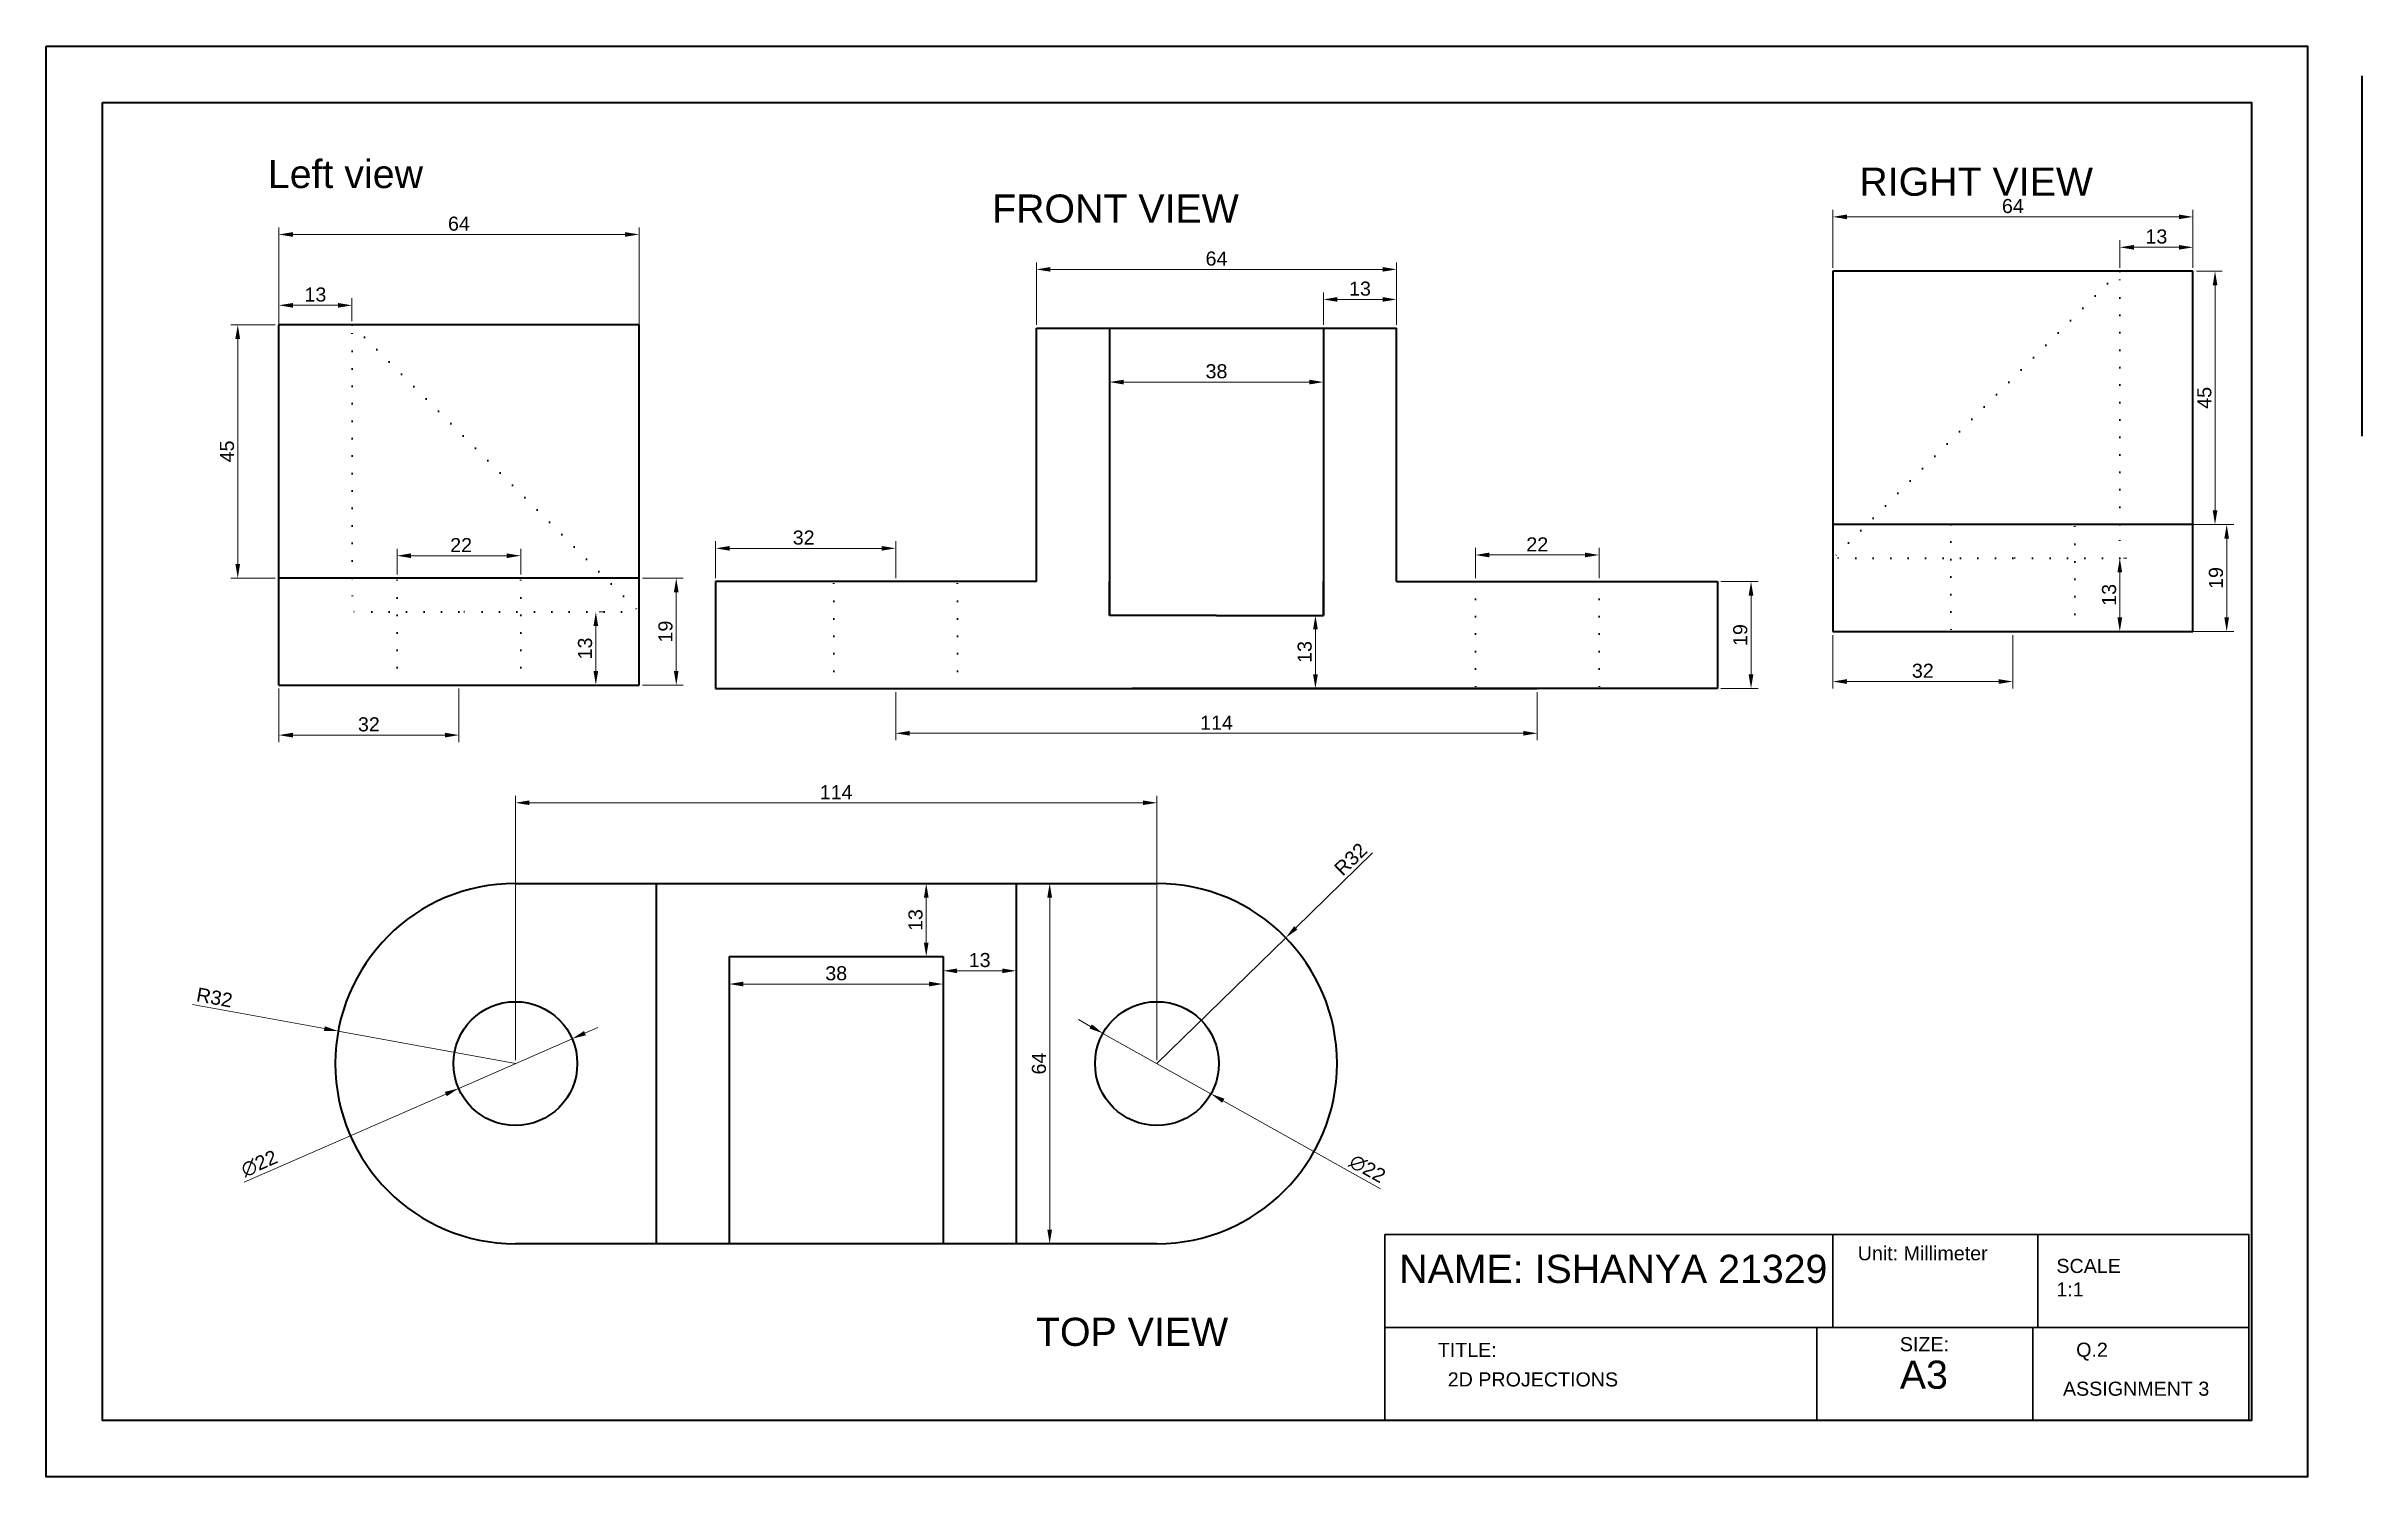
# Paper-space layout 'Layout1' of a CAD drawing. Header units: millimetres. Extents: x 2 to 414, y 2 to 256.
import ezdxf

# ---------------------------------------------------------------- set-up
doc = ezdxf.new("R2010")
doc.units = ezdxf.units.MM
doc.linetypes.add('ACAD_ISO07W100', pattern=[3, 0, -3])
doc.layers.get('0').update_dxf_attribs({"lineweight": 35})
for name, color, linetype, lineweight in [('Dim', 7, 'Continuous', 20), ('Hidden', 7, 'ACAD_ISO07W100', 35), ('Layer1', 7, 'ACAD_ISO07W100', 40)]:
    doc.layers.add(name, color=color, linetype=linetype, lineweight=lineweight)
doc.styles.get("Standard").update_dxf_attribs({"font": 'arial.ttf'})
doc.dimstyles.new('ISO-25', dxfattribs={"dimtxt": 2.5, "dimasz": 2.5, "dimexe": 1.25, "dimexo": 0.625, "dimtad": 1, "dimtxsty": 'Standard', "dimcen": 2.5, "dimclrd": 6, "dimclre": 5, "dimadec": 0, "dimazin": 0, "dimtfac": 1, "dimtmove": 0, "dimatfit": 3, "dimfxl": 1, "dimlwd": 20, "dimlwe": 20, "dimarcsym": 0})

# ---------------------------------------------------------------- blocks, each defined once
blk = doc.blocks.new('*D219')
at = {"color": 5, "linetype": 'Continuous', "lineweight": 20, "transparency": 16777216}
for p, q in [((153.11, 140.98), (153.11, 132.41)), ((267.11, 140.98), (267.11, 132.41))]:
    blk.add_line(p, q, dxfattribs=at)
at = {"color": 6, "linetype": 'Continuous', "lineweight": 20, "transparency": 16777216}
blk.add_line((155.61, 133.66), (264.61, 133.66), dxfattribs=at)
at = {"color": 6, "lineweight": 35, "transparency": 16777216}
for points in [[(155.61, 134.07), (155.61, 133.24), (153.11, 133.66)], [(264.61, 134.07), (264.61, 133.24), (267.11, 133.66)]]:
    blk.add_solid(points, dxfattribs=at)
at = {"layer": 'Defpoints', "color": 0, "lineweight": 35, "transparency": 16777216}
for p in [(153.11, 141.6), (267.11, 141.6), (267.11, 133.66)]:
    blk.add_point(p, dxfattribs=at)
at = {"color": 0, "transparency": 16777216, "insert": (210.11, 135.54), "char_height": 2.5, "attachment_point": 5}
blk.add_mtext('114', dxfattribs=at)
blk = doc.blocks.new('*D220')
at = {"layer": 'Defpoints', "color": 0, "linetype": 'Continuous', "lineweight": 35, "transparency": 16777216}
for p in [(153.11, 166.51), (121.11, 160.6), (153.11, 160.6)]:
    blk.add_point(p, dxfattribs=at)
at = {"layer": 'Dim', "color": 5, "linetype": 'Continuous', "lineweight": 20, "transparency": 16777216}
for p, q in [((121.11, 161.23), (121.11, 167.76)), ((153.11, 161.23), (153.11, 167.76))]:
    blk.add_line(p, q, dxfattribs=at)
at = {"layer": 'Dim', "color": 6, "linetype": 'Continuous', "lineweight": 20, "transparency": 16777216}
blk.add_line((123.61, 166.51), (150.61, 166.51), dxfattribs=at)
at = {"layer": 'Dim', "color": 6, "linetype": 'Continuous', "lineweight": 35, "transparency": 16777216}
for points in [[(123.61, 166.92), (123.61, 166.09), (121.11, 166.51)], [(150.61, 166.92), (150.61, 166.09), (153.11, 166.51)]]:
    blk.add_solid(points, dxfattribs=at)
at = {"layer": 'Dim', "color": 0, "linetype": 'Continuous', "lineweight": 35, "transparency": 16777216, "insert": (136.76, 168.41), "char_height": 2.5, "attachment_point": 5}
blk.add_mtext('32', dxfattribs=at)
blk = doc.blocks.new('*D221')
at = {"layer": 'Defpoints', "color": 0, "linetype": 'Continuous', "lineweight": 35, "transparency": 16777216}
for p in [(229.11, 210.72), (229.11, 205.6), (242.11, 205.6)]:
    blk.add_point(p, dxfattribs=at)
at = {"layer": 'Dim', "color": 5, "linetype": 'Continuous', "lineweight": 20, "transparency": 16777216}
for p, q in [((229.11, 206.23), (229.11, 211.97)), ((242.11, 206.23), (242.11, 211.97))]:
    blk.add_line(p, q, dxfattribs=at)
at = {"layer": 'Dim', "color": 6, "linetype": 'Continuous', "lineweight": 20, "transparency": 16777216}
blk.add_line((239.61, 210.72), (231.61, 210.72), dxfattribs=at)
at = {"layer": 'Dim', "color": 6, "linetype": 'Continuous', "lineweight": 35, "transparency": 16777216}
for points in [[(231.61, 211.14), (231.61, 210.31), (229.11, 210.72)], [(239.61, 211.14), (239.61, 210.31), (242.11, 210.72)]]:
    blk.add_solid(points, dxfattribs=at)
at = {"layer": 'Dim', "color": 0, "linetype": 'Continuous', "lineweight": 35, "transparency": 16777216, "insert": (235.61, 212.63), "char_height": 2.5, "attachment_point": 5}
blk.add_mtext('13', dxfattribs=at)
blk = doc.blocks.new('*D222')
at = {"layer": 'Defpoints', "color": 0, "linetype": 'Continuous', "lineweight": 35, "transparency": 16777216}
for p in [(191.11, 205.6), (229.11, 205.6), (229.11, 196.04)]:
    blk.add_point(p, dxfattribs=at)
at = {"layer": 'Dim', "color": 5, "linetype": 'Continuous', "lineweight": 20, "transparency": 16777216}
for p, q in [((191.11, 204.98), (191.11, 194.79)), ((229.11, 204.98), (229.11, 194.79))]:
    blk.add_line(p, q, dxfattribs=at)
at = {"layer": 'Dim', "color": 6, "linetype": 'Continuous', "lineweight": 20, "transparency": 16777216}
blk.add_line((193.61, 196.04), (226.61, 196.04), dxfattribs=at)
at = {"layer": 'Dim', "color": 6, "linetype": 'Continuous', "lineweight": 35, "transparency": 16777216}
for points in [[(193.61, 196.46), (193.61, 195.63), (191.11, 196.04)], [(226.61, 196.46), (226.61, 195.63), (229.11, 196.04)]]:
    blk.add_solid(points, dxfattribs=at)
at = {"layer": 'Dim', "color": 0, "linetype": 'Continuous', "lineweight": 35, "transparency": 16777216, "insert": (210.11, 197.95), "char_height": 2.5, "attachment_point": 5}
blk.add_mtext('38', dxfattribs=at)
blk = doc.blocks.new('*D223')
at = {"layer": 'Defpoints', "color": 0, "linetype": 'Continuous', "lineweight": 35, "transparency": 16777216}
for p in [(242.11, 216.06), (178.11, 205.6), (242.11, 205.6)]:
    blk.add_point(p, dxfattribs=at)
at = {"layer": 'Dim', "color": 5, "linetype": 'Continuous', "lineweight": 20, "transparency": 16777216}
for p, q in [((178.11, 206.23), (178.11, 217.31)), ((242.11, 206.23), (242.11, 217.31))]:
    blk.add_line(p, q, dxfattribs=at)
at = {"layer": 'Dim', "color": 6, "linetype": 'Continuous', "lineweight": 20, "transparency": 16777216}
blk.add_line((180.61, 216.06), (239.61, 216.06), dxfattribs=at)
at = {"layer": 'Dim', "color": 6, "linetype": 'Continuous', "lineweight": 35, "transparency": 16777216}
for points in [[(180.61, 216.48), (180.61, 215.65), (178.11, 216.06)], [(239.61, 216.48), (239.61, 215.65), (242.11, 216.06)]]:
    blk.add_solid(points, dxfattribs=at)
at = {"layer": 'Dim', "color": 0, "linetype": 'Continuous', "lineweight": 35, "transparency": 16777216, "insert": (210.11, 217.97), "char_height": 2.5, "attachment_point": 5}
blk.add_mtext('64', dxfattribs=at)
blk = doc.blocks.new('*D224')
at = {"layer": 'Defpoints', "color": 0, "linetype": 'Continuous', "lineweight": 35, "transparency": 16777216}
for p in [(299.11, 160.6), (299.11, 141.6), (305.09, 141.6)]:
    blk.add_point(p, dxfattribs=at)
at = {"layer": 'Dim', "color": 5, "linetype": 'Continuous', "lineweight": 20, "transparency": 16777216}
for p, q in [((299.74, 160.6), (306.34, 160.6)), ((299.74, 141.6), (306.34, 141.6))]:
    blk.add_line(p, q, dxfattribs=at)
at = {"layer": 'Dim', "color": 6, "linetype": 'Continuous', "lineweight": 20, "transparency": 16777216}
blk.add_line((305.09, 158.1), (305.09, 144.1), dxfattribs=at)
at = {"layer": 'Dim', "color": 6, "linetype": 'Continuous', "lineweight": 35, "transparency": 16777216}
for points in [[(304.67, 158.1), (305.51, 158.1), (305.09, 160.6)], [(304.67, 144.1), (305.51, 144.1), (305.09, 141.6)]]:
    blk.add_solid(points, dxfattribs=at)
at = {"layer": 'Dim', "color": 0, "linetype": 'Continuous', "lineweight": 35, "transparency": 16777216, "insert": (303.19, 151.1), "char_height": 2.5, "attachment_point": 5, "rotation": 90}
blk.add_mtext('19', dxfattribs=at)
blk = doc.blocks.new('*D225')
at = {"layer": 'Defpoints', "color": 0, "linetype": 'Continuous', "lineweight": 35, "transparency": 16777216}
for p in [(229.11, 154.6), (227.69, 141.6), (229.11, 141.6)]:
    blk.add_point(p, dxfattribs=at)
at = {"layer": 'Dim', "color": 5, "linetype": 'Continuous', "lineweight": 20, "transparency": 16777216}
for p, q in [((228.49, 154.6), (226.44, 154.6)), ((228.49, 141.6), (226.44, 141.6))]:
    blk.add_line(p, q, dxfattribs=at)
at = {"layer": 'Dim', "color": 6, "linetype": 'Continuous', "lineweight": 20, "transparency": 16777216}
blk.add_line((227.69, 152.1), (227.69, 144.1), dxfattribs=at)
at = {"layer": 'Dim', "color": 6, "linetype": 'Continuous', "lineweight": 35, "transparency": 16777216}
for points in [[(227.28, 152.1), (228.11, 152.1), (227.69, 154.6)], [(227.28, 144.1), (228.11, 144.1), (227.69, 141.6)]]:
    blk.add_solid(points, dxfattribs=at)
at = {"layer": 'Dim', "color": 0, "linetype": 'Continuous', "lineweight": 35, "transparency": 16777216, "insert": (225.79, 148.1), "char_height": 2.5, "attachment_point": 5, "rotation": 90}
blk.add_mtext('13', dxfattribs=at)
blk = doc.blocks.new('*D226')
at = {"layer": 'Defpoints', "color": 0, "linetype": 'Continuous', "lineweight": 35, "transparency": 16777216}
for p in [(278.11, 165.33), (256.11, 160.6), (278.11, 160.6)]:
    blk.add_point(p, dxfattribs=at)
at = {"layer": 'Dim', "color": 5, "linetype": 'Continuous', "lineweight": 20, "transparency": 16777216}
for p, q in [((256.11, 161.23), (256.11, 166.58)), ((278.11, 161.23), (278.11, 166.58))]:
    blk.add_line(p, q, dxfattribs=at)
at = {"layer": 'Dim', "color": 6, "linetype": 'Continuous', "lineweight": 20, "transparency": 16777216}
blk.add_line((258.61, 165.33), (275.61, 165.33), dxfattribs=at)
at = {"layer": 'Dim', "color": 6, "linetype": 'Continuous', "lineweight": 35, "transparency": 16777216}
for points in [[(258.61, 165.75), (258.61, 164.91), (256.11, 165.33)], [(275.61, 165.75), (275.61, 164.91), (278.11, 165.33)]]:
    blk.add_solid(points, dxfattribs=at)
at = {"layer": 'Dim', "color": 0, "linetype": 'Continuous', "lineweight": 35, "transparency": 16777216, "insert": (267.11, 167.21), "char_height": 2.5, "attachment_point": 5}
blk.add_mtext('22', dxfattribs=at)
blk = doc.blocks.new('*D239')
at = {"color": 5, "linetype": 'Continuous', "lineweight": 20, "transparency": 16777216}
for p, q in [((319.62, 151.11), (319.62, 141.6)), ((351.62, 151.11), (351.62, 141.6))]:
    blk.add_line(p, q, dxfattribs=at)
at = {"color": 6, "linetype": 'Continuous', "lineweight": 20, "transparency": 16777216}
blk.add_line((322.12, 142.85), (349.12, 142.85), dxfattribs=at)
at = {"color": 6, "lineweight": 35, "transparency": 16777216}
for points in [[(322.12, 143.27), (322.12, 142.44), (319.62, 142.85)], [(349.12, 143.27), (349.12, 142.44), (351.62, 142.85)]]:
    blk.add_solid(points, dxfattribs=at)
at = {"layer": 'Defpoints', "color": 0, "lineweight": 35, "transparency": 16777216}
for p in [(319.62, 151.74), (351.62, 151.74), (351.62, 142.85)]:
    blk.add_point(p, dxfattribs=at)
at = {"color": 0, "transparency": 16777216, "insert": (335.62, 144.75), "char_height": 2.5, "attachment_point": 5}
blk.add_mtext('32', dxfattribs=at)
blk = doc.blocks.new('*D234')
at = {"layer": 'Defpoints', "color": 0, "linetype": 'Continuous', "lineweight": 35, "transparency": 16777216}
for p in [(383.62, 225.39), (319.62, 215.74), (383.62, 215.74)]:
    blk.add_point(p, dxfattribs=at)
at = {"layer": 'Dim', "color": 5, "linetype": 'Continuous', "lineweight": 20, "transparency": 16777216}
for p, q in [((319.62, 216.36), (319.62, 226.64)), ((383.62, 216.36), (383.62, 226.64))]:
    blk.add_line(p, q, dxfattribs=at)
at = {"layer": 'Dim', "color": 6, "linetype": 'Continuous', "lineweight": 20, "transparency": 16777216}
blk.add_line((322.12, 225.39), (381.12, 225.39), dxfattribs=at)
at = {"layer": 'Dim', "color": 6, "linetype": 'Continuous', "lineweight": 35, "transparency": 16777216}
for points in [[(322.12, 225.81), (322.12, 224.98), (319.62, 225.39)], [(381.12, 225.81), (381.12, 224.98), (383.62, 225.39)]]:
    blk.add_solid(points, dxfattribs=at)
at = {"layer": 'Dim', "color": 0, "linetype": 'Continuous', "lineweight": 35, "transparency": 16777216, "insert": (351.62, 227.3), "char_height": 2.5, "attachment_point": 5}
blk.add_mtext('64', dxfattribs=at)
blk = doc.blocks.new('*D235')
at = {"layer": 'Defpoints', "color": 0, "linetype": 'Continuous', "lineweight": 35, "transparency": 16777216}
for p in [(383.62, 215.74), (383.62, 170.74), (387.54, 170.74)]:
    blk.add_point(p, dxfattribs=at)
at = {"layer": 'Dim', "color": 5, "linetype": 'Continuous', "lineweight": 20, "transparency": 16777216}
for p, q in [((384.25, 215.74), (388.79, 215.74)), ((384.25, 170.74), (388.79, 170.74))]:
    blk.add_line(p, q, dxfattribs=at)
at = {"layer": 'Dim', "color": 6, "linetype": 'Continuous', "lineweight": 20, "transparency": 16777216}
blk.add_line((387.54, 213.24), (387.54, 173.24), dxfattribs=at)
at = {"layer": 'Dim', "color": 6, "linetype": 'Continuous', "lineweight": 35, "transparency": 16777216}
for points in [[(387.13, 213.24), (387.96, 213.24), (387.54, 215.74)], [(387.13, 173.24), (387.96, 173.24), (387.54, 170.74)]]:
    blk.add_solid(points, dxfattribs=at)
at = {"layer": 'Dim', "color": 0, "linetype": 'Continuous', "lineweight": 35, "transparency": 16777216, "insert": (385.65, 193.24), "char_height": 2.5, "attachment_point": 5, "rotation": 90}
blk.add_mtext('45', dxfattribs=at)
blk = doc.blocks.new('*D236')
at = {"layer": 'Defpoints', "color": 0, "linetype": 'Continuous', "lineweight": 35, "transparency": 16777216}
for p in [(383.62, 219.98), (370.62, 215.74), (383.62, 215.74)]:
    blk.add_point(p, dxfattribs=at)
at = {"layer": 'Dim', "color": 5, "linetype": 'Continuous', "lineweight": 20, "transparency": 16777216}
for p, q in [((370.62, 216.36), (370.62, 221.23)), ((383.62, 216.36), (383.62, 221.23))]:
    blk.add_line(p, q, dxfattribs=at)
at = {"layer": 'Dim', "color": 6, "linetype": 'Continuous', "lineweight": 20, "transparency": 16777216}
blk.add_line((373.12, 219.98), (381.12, 219.98), dxfattribs=at)
at = {"layer": 'Dim', "color": 6, "linetype": 'Continuous', "lineweight": 35, "transparency": 16777216}
for points in [[(373.12, 220.4), (373.12, 219.57), (370.62, 219.98)], [(381.12, 220.4), (381.12, 219.57), (383.62, 219.98)]]:
    blk.add_solid(points, dxfattribs=at)
at = {"layer": 'Dim', "color": 0, "linetype": 'Continuous', "lineweight": 35, "transparency": 16777216, "insert": (377.12, 221.89), "char_height": 2.5, "attachment_point": 5}
blk.add_mtext('13', dxfattribs=at)
blk = doc.blocks.new('*D237')
at = {"layer": 'Defpoints', "color": 0, "linetype": 'Continuous', "lineweight": 35, "transparency": 16777216}
for p in [(379.55, 170.74), (379.55, 151.74), (389.61, 151.74)]:
    blk.add_point(p, dxfattribs=at)
at = {"layer": 'Dim', "color": 5, "linetype": 'Continuous', "lineweight": 20, "transparency": 16777216}
for p, q in [((380.18, 170.74), (390.86, 170.74)), ((380.18, 151.74), (390.86, 151.74))]:
    blk.add_line(p, q, dxfattribs=at)
at = {"layer": 'Dim', "color": 6, "linetype": 'Continuous', "lineweight": 20, "transparency": 16777216}
blk.add_line((389.61, 168.24), (389.61, 154.24), dxfattribs=at)
at = {"layer": 'Dim', "color": 6, "linetype": 'Continuous', "lineweight": 35, "transparency": 16777216}
for points in [[(389.19, 168.24), (390.02, 168.24), (389.61, 170.74)], [(389.19, 154.24), (390.02, 154.24), (389.61, 151.74)]]:
    blk.add_solid(points, dxfattribs=at)
at = {"layer": 'Dim', "color": 0, "linetype": 'Continuous', "lineweight": 35, "transparency": 16777216, "insert": (387.71, 161.24), "char_height": 2.5, "attachment_point": 5, "rotation": 90}
blk.add_mtext('19', dxfattribs=at)
blk = doc.blocks.new('*D238')
at = {"layer": 'Defpoints', "color": 0, "linetype": 'Continuous', "lineweight": 35, "transparency": 16777216}
for p in [(370.62, 164.74), (370.62, 151.74), (370.62, 151.74)]:
    blk.add_point(p, dxfattribs=at)
at = {"layer": 'Dim', "color": 5, "linetype": 'Continuous', "lineweight": 20, "transparency": 16777216}
for p, q in [((371.25, 164.74), (371.87, 164.74)), ((371.25, 151.74), (371.87, 151.74))]:
    blk.add_line(p, q, dxfattribs=at)
at = {"layer": 'Dim', "color": 6, "linetype": 'Continuous', "lineweight": 20, "transparency": 16777216}
blk.add_line((370.62, 162.24), (370.62, 154.24), dxfattribs=at)
at = {"layer": 'Dim', "color": 6, "linetype": 'Continuous', "lineweight": 35, "transparency": 16777216}
for points in [[(370.2, 162.24), (371.04, 162.24), (370.62, 164.74)], [(370.2, 154.24), (371.04, 154.24), (370.62, 151.74)]]:
    blk.add_solid(points, dxfattribs=at)
at = {"layer": 'Dim', "color": 0, "linetype": 'Continuous', "lineweight": 35, "transparency": 16777216, "insert": (368.72, 158.24), "char_height": 2.5, "attachment_point": 5, "rotation": 90}
blk.add_mtext('13', dxfattribs=at)
blk = doc.blocks.new('*D250')
at = {"color": 5, "linetype": 'Continuous', "lineweight": 20, "transparency": 16777216}
for p, q in [((43.5, 141.59), (43.5, 132.08)), ((75.5, 141.59), (75.5, 132.08))]:
    blk.add_line(p, q, dxfattribs=at)
at = {"color": 6, "linetype": 'Continuous', "lineweight": 20, "transparency": 16777216}
blk.add_line((46, 133.33), (73, 133.33), dxfattribs=at)
at = {"color": 6, "lineweight": 35, "transparency": 16777216}
for points in [[(46, 133.75), (46, 132.91), (43.5, 133.33)], [(73, 133.75), (73, 132.91), (75.5, 133.33)]]:
    blk.add_solid(points, dxfattribs=at)
at = {"layer": 'Defpoints', "color": 0, "lineweight": 35, "transparency": 16777216}
for p in [(43.5, 142.22), (75.5, 142.22), (75.5, 133.33)]:
    blk.add_point(p, dxfattribs=at)
at = {"color": 0, "transparency": 16777216, "insert": (59.5, 135.23), "char_height": 2.5, "attachment_point": 5}
blk.add_mtext('32', dxfattribs=at)
blk = doc.blocks.new('*D251')
at = {"color": 5, "linetype": 'Continuous', "lineweight": 20, "transparency": 16777216}
for p, q in [((43.5, 161.84), (43.5, 223.52)), ((107.5, 161.84), (107.5, 223.52))]:
    blk.add_line(p, q, dxfattribs=at)
at = {"color": 6, "linetype": 'Continuous', "lineweight": 20, "transparency": 16777216}
blk.add_line((46, 222.27), (105, 222.27), dxfattribs=at)
at = {"color": 6, "lineweight": 35, "transparency": 16777216}
for points in [[(46, 222.68), (46, 221.85), (43.5, 222.27)], [(105, 222.68), (105, 221.85), (107.5, 222.27)]]:
    blk.add_solid(points, dxfattribs=at)
at = {"layer": 'Defpoints', "color": 0, "lineweight": 35, "transparency": 16777216}
for p in [(107.5, 222.27), (43.5, 161.22), (107.5, 161.22)]:
    blk.add_point(p, dxfattribs=at)
at = {"color": 0, "transparency": 16777216, "insert": (75.5, 224.17), "char_height": 2.5, "attachment_point": 5}
blk.add_mtext('64', dxfattribs=at)
blk = doc.blocks.new('*D252')
at = {"layer": 'Defpoints', "color": 0, "linetype": 'Continuous', "lineweight": 35, "transparency": 16777216}
for p in [(86.5, 165.2), (64.5, 161.22), (86.5, 161.22)]:
    blk.add_point(p, dxfattribs=at)
at = {"layer": 'Dim', "color": 5, "linetype": 'Continuous', "lineweight": 20, "transparency": 16777216}
for p, q in [((64.5, 161.84), (64.5, 166.45)), ((86.5, 161.84), (86.5, 166.45))]:
    blk.add_line(p, q, dxfattribs=at)
at = {"layer": 'Dim', "color": 6, "linetype": 'Continuous', "lineweight": 20, "transparency": 16777216}
blk.add_line((67, 165.2), (84, 165.2), dxfattribs=at)
at = {"layer": 'Dim', "color": 6, "linetype": 'Continuous', "lineweight": 35, "transparency": 16777216}
for points in [[(67, 165.61), (67, 164.78), (64.5, 165.2)], [(84, 165.61), (84, 164.78), (86.5, 165.2)]]:
    blk.add_solid(points, dxfattribs=at)
at = {"layer": 'Dim', "color": 0, "linetype": 'Continuous', "lineweight": 35, "transparency": 16777216, "insert": (75.89, 167.08), "char_height": 2.5, "attachment_point": 5}
blk.add_mtext('22', dxfattribs=at)
blk = doc.blocks.new('*D253')
at = {"layer": 'Defpoints', "color": 0, "linetype": 'Continuous', "lineweight": 35, "transparency": 16777216}
for p in [(107.5, 161.22), (107.5, 142.22), (114.12, 142.22)]:
    blk.add_point(p, dxfattribs=at)
at = {"layer": 'Dim', "color": 5, "linetype": 'Continuous', "lineweight": 20, "transparency": 16777216}
for p, q in [((108.13, 161.22), (115.37, 161.22)), ((108.13, 142.22), (115.37, 142.22))]:
    blk.add_line(p, q, dxfattribs=at)
at = {"layer": 'Dim', "color": 6, "linetype": 'Continuous', "lineweight": 20, "transparency": 16777216}
blk.add_line((114.12, 158.72), (114.12, 144.72), dxfattribs=at)
at = {"layer": 'Dim', "color": 6, "linetype": 'Continuous', "lineweight": 35, "transparency": 16777216}
for points in [[(113.7, 158.72), (114.53, 158.72), (114.12, 161.22)], [(113.7, 144.72), (114.53, 144.72), (114.12, 142.22)]]:
    blk.add_solid(points, dxfattribs=at)
at = {"layer": 'Dim', "color": 0, "linetype": 'Continuous', "lineweight": 35, "transparency": 16777216, "insert": (112.21, 151.72), "char_height": 2.5, "attachment_point": 5, "rotation": 90}
blk.add_mtext('19', dxfattribs=at)
blk = doc.blocks.new('*D254')
at = {"layer": 'Defpoints', "color": 0, "linetype": 'Continuous', "lineweight": 35, "transparency": 16777216}
for p in [(43.5, 206.22), (36.2, 161.22), (43.5, 161.22)]:
    blk.add_point(p, dxfattribs=at)
at = {"layer": 'Dim', "color": 5, "linetype": 'Continuous', "lineweight": 20, "transparency": 16777216}
for p, q in [((42.88, 206.22), (34.95, 206.22)), ((42.88, 161.22), (34.95, 161.22))]:
    blk.add_line(p, q, dxfattribs=at)
at = {"layer": 'Dim', "color": 6, "linetype": 'Continuous', "lineweight": 20, "transparency": 16777216}
blk.add_line((36.2, 203.72), (36.2, 163.72), dxfattribs=at)
at = {"layer": 'Dim', "color": 6, "linetype": 'Continuous', "lineweight": 35, "transparency": 16777216}
for points in [[(35.78, 203.72), (36.62, 203.72), (36.2, 206.22)], [(35.78, 163.72), (36.62, 163.72), (36.2, 161.22)]]:
    blk.add_solid(points, dxfattribs=at)
at = {"layer": 'Dim', "color": 0, "linetype": 'Continuous', "lineweight": 35, "transparency": 16777216, "insert": (34.3, 183.72), "char_height": 2.5, "attachment_point": 5, "rotation": 90}
blk.add_mtext('45', dxfattribs=at)
blk = doc.blocks.new('*D248')
at = {"layer": 'Defpoints', "color": 0, "linetype": 'Continuous', "lineweight": 35, "transparency": 16777216}
for p in [(43.5, 206.22), (56.5, 209.68), (56.5, 206.22)]:
    blk.add_point(p, dxfattribs=at)
at = {"layer": 'Dim', "color": 5, "linetype": 'Continuous', "lineweight": 20, "transparency": 16777216}
for p, q in [((43.5, 206.84), (43.5, 210.93)), ((56.5, 206.84), (56.5, 210.93))]:
    blk.add_line(p, q, dxfattribs=at)
at = {"layer": 'Dim', "color": 6, "linetype": 'Continuous', "lineweight": 20, "transparency": 16777216}
blk.add_line((46, 209.68), (54, 209.68), dxfattribs=at)
at = {"layer": 'Dim', "color": 6, "linetype": 'Continuous', "lineweight": 35, "transparency": 16777216}
for points in [[(46, 210.09), (46, 209.26), (43.5, 209.68)], [(54, 210.09), (54, 209.26), (56.5, 209.68)]]:
    blk.add_solid(points, dxfattribs=at)
at = {"layer": 'Dim', "color": 0, "linetype": 'Continuous', "lineweight": 35, "transparency": 16777216, "insert": (50, 211.58), "char_height": 2.5, "attachment_point": 5}
blk.add_mtext('13', dxfattribs=at)
blk = doc.blocks.new('*D249')
at = {"layer": 'Defpoints', "color": 0, "linetype": 'Continuous', "lineweight": 35, "transparency": 16777216}
for p in [(99.83, 155.22), (99.83, 142.22), (99.83, 142.22)]:
    blk.add_point(p, dxfattribs=at)
at = {"layer": 'Dim', "color": 6, "linetype": 'Continuous', "lineweight": 20, "transparency": 16777216}
blk.add_line((99.83, 152.72), (99.83, 144.72), dxfattribs=at)
at = {"layer": 'Dim', "color": 5, "linetype": 'Continuous', "lineweight": 20, "transparency": 16777216}
for p, q in [((100.45, 155.22), (101.08, 155.22)), ((100.45, 142.22), (101.08, 142.22))]:
    blk.add_line(p, q, dxfattribs=at)
at = {"layer": 'Dim', "color": 6, "linetype": 'Continuous', "lineweight": 35, "transparency": 16777216}
for points in [[(99.41, 152.72), (100.24, 152.72), (99.83, 155.22)], [(99.41, 144.72), (100.24, 144.72), (99.83, 142.22)]]:
    blk.add_solid(points, dxfattribs=at)
at = {"layer": 'Dim', "color": 0, "linetype": 'Continuous', "lineweight": 35, "transparency": 16777216, "insert": (97.92, 148.72), "char_height": 2.5, "attachment_point": 5, "rotation": 90}
blk.add_mtext('13', dxfattribs=at)
blk = doc.blocks.new('*D266')
at = {"layer": 'Defpoints', "color": 0, "linetype": 'Continuous', "lineweight": 35, "transparency": 16777216}
for p in [(199.53, 121.31), (85.53, 74.98), (199.53, 74.98)]:
    blk.add_point(p, dxfattribs=at)
at = {"layer": 'Dim', "color": 5, "linetype": 'Continuous', "lineweight": 20, "transparency": 16777216}
for p, q in [((85.53, 75.6), (85.53, 122.56)), ((199.53, 75.6), (199.53, 122.56))]:
    blk.add_line(p, q, dxfattribs=at)
at = {"layer": 'Dim', "color": 6, "linetype": 'Continuous', "lineweight": 20, "transparency": 16777216}
blk.add_line((88.03, 121.31), (197.03, 121.31), dxfattribs=at)
at = {"layer": 'Dim', "color": 6, "linetype": 'Continuous', "lineweight": 35, "transparency": 16777216}
for points in [[(88.03, 121.73), (88.03, 120.9), (85.53, 121.31)], [(197.03, 121.73), (197.03, 120.9), (199.53, 121.31)]]:
    blk.add_solid(points, dxfattribs=at)
at = {"layer": 'Dim', "color": 0, "linetype": 'Continuous', "lineweight": 35, "transparency": 16777216, "insert": (142.53, 123.19), "char_height": 2.5, "attachment_point": 5}
blk.add_mtext('114', dxfattribs=at)
blk = doc.blocks.new('*D267')
at = {"layer": 'Defpoints', "color": 0, "linetype": 'Continuous', "lineweight": 35, "transparency": 16777216}
for p in [(123.53, 93.98), (161.53, 93.98), (161.53, 89.11)]:
    blk.add_point(p, dxfattribs=at)
at = {"layer": 'Dim', "color": 5, "linetype": 'Continuous', "lineweight": 20, "transparency": 16777216}
for p, q in [((123.53, 93.35), (123.53, 87.86)), ((161.53, 93.35), (161.53, 87.86))]:
    blk.add_line(p, q, dxfattribs=at)
at = {"layer": 'Dim', "color": 6, "linetype": 'Continuous', "lineweight": 20, "transparency": 16777216}
blk.add_line((126.03, 89.11), (159.03, 89.11), dxfattribs=at)
at = {"layer": 'Dim', "color": 6, "linetype": 'Continuous', "lineweight": 35, "transparency": 16777216}
for points in [[(126.03, 89.53), (126.03, 88.7), (123.53, 89.11)], [(159.03, 89.53), (159.03, 88.7), (161.53, 89.11)]]:
    blk.add_solid(points, dxfattribs=at)
at = {"layer": 'Dim', "color": 0, "linetype": 'Continuous', "lineweight": 35, "transparency": 16777216, "insert": (142.54, 91.01), "char_height": 2.5, "attachment_point": 5}
blk.add_mtext('38', dxfattribs=at)
blk = doc.blocks.new('*D268')
at = {"layer": 'Defpoints', "color": 0, "linetype": 'Continuous', "lineweight": 35, "transparency": 16777216}
for p in [(161.53, 93.98), (174.53, 93.98), (174.53, 91.46)]:
    blk.add_point(p, dxfattribs=at)
at = {"layer": 'Dim', "color": 5, "linetype": 'Continuous', "lineweight": 20, "transparency": 16777216}
for p, q in [((161.53, 93.35), (161.53, 90.21)), ((174.53, 93.35), (174.53, 90.21))]:
    blk.add_line(p, q, dxfattribs=at)
at = {"layer": 'Dim', "color": 6, "linetype": 'Continuous', "lineweight": 20, "transparency": 16777216}
blk.add_line((164.03, 91.46), (172.03, 91.46), dxfattribs=at)
at = {"layer": 'Dim', "color": 6, "linetype": 'Continuous', "lineweight": 35, "transparency": 16777216}
for points in [[(164.03, 91.88), (164.03, 91.05), (161.53, 91.46)], [(172.03, 91.88), (172.03, 91.05), (174.53, 91.46)]]:
    blk.add_solid(points, dxfattribs=at)
at = {"layer": 'Dim', "color": 0, "linetype": 'Continuous', "lineweight": 35, "transparency": 16777216, "insert": (168.03, 93.36), "char_height": 2.5, "attachment_point": 5}
blk.add_mtext('13', dxfattribs=at)
blk = doc.blocks.new('*D269')
at = {"layer": 'Defpoints', "color": 0, "linetype": 'Continuous', "lineweight": 35, "transparency": 16777216}
for p in [(158.54, 106.98), (161.53, 106.98), (161.53, 93.98)]:
    blk.add_point(p, dxfattribs=at)
at = {"layer": 'Dim', "color": 5, "linetype": 'Continuous', "lineweight": 20, "transparency": 16777216}
for p, q in [((160.91, 106.98), (157.29, 106.98)), ((160.91, 93.98), (157.29, 93.98))]:
    blk.add_line(p, q, dxfattribs=at)
at = {"layer": 'Dim', "color": 6, "linetype": 'Continuous', "lineweight": 20, "transparency": 16777216}
blk.add_line((158.54, 96.48), (158.54, 104.48), dxfattribs=at)
at = {"layer": 'Dim', "color": 6, "linetype": 'Continuous', "lineweight": 35, "transparency": 16777216}
for points in [[(158.12, 104.48), (158.95, 104.48), (158.54, 106.98)], [(158.12, 96.48), (158.95, 96.48), (158.54, 93.98)]]:
    blk.add_solid(points, dxfattribs=at)
at = {"layer": 'Dim', "color": 0, "linetype": 'Continuous', "lineweight": 35, "transparency": 16777216, "insert": (156.64, 100.48), "char_height": 2.5, "attachment_point": 5, "rotation": 90}
blk.add_mtext('13', dxfattribs=at)
blk = doc.blocks.new('*D270')
at = {"layer": 'Defpoints', "color": 0, "linetype": 'Continuous', "lineweight": 35, "transparency": 16777216}
for p in [(54.06, 80.75), (85.53, 74.98)]:
    blk.add_point(p, dxfattribs=at)
at = {"layer": 'Dim', "color": 6, "linetype": 'Continuous', "lineweight": 20, "transparency": 16777216}
for p, q in [((28.19, 85.5), (51.6, 81.2)), ((85.53, 74.98), (54.06, 80.75))]:
    blk.add_line(p, q, dxfattribs=at)
at = {"layer": 'Dim', "color": 6, "linetype": 'Continuous', "lineweight": 35, "transparency": 16777216}
blk.add_solid([(51.67, 81.61), (51.52, 80.79), (54.06, 80.75)], dxfattribs=at)
at = {"layer": 'Dim', "color": 0, "linetype": 'Continuous', "lineweight": 35, "transparency": 16777216, "insert": (32.07, 86.72), "char_height": 2.5, "attachment_point": 5, "rotation": 349.6045}
blk.add_mtext('R32', dxfattribs=at)
blk = doc.blocks.new('*D271')
at = {"layer": 'Defpoints', "color": 0, "linetype": 'Continuous', "lineweight": 35, "transparency": 16777216}
for p in [(222.42, 97.34), (199.53, 74.98)]:
    blk.add_point(p, dxfattribs=at)
at = {"layer": 'Dim', "color": 6, "linetype": 'Continuous', "lineweight": 20, "transparency": 16777216}
for p, q in [((237.86, 112.43), (224.21, 99.09)), ((199.53, 74.98), (222.42, 97.34))]:
    blk.add_line(p, q, dxfattribs=at)
at = {"layer": 'Dim', "color": 6, "linetype": 'Continuous', "lineweight": 35, "transparency": 16777216}
blk.add_solid([(223.92, 99.39), (224.5, 98.79), (222.42, 97.34)], dxfattribs=at)
at = {"layer": 'Dim', "color": 0, "linetype": 'Continuous', "lineweight": 35, "transparency": 16777216, "insert": (233.96, 111.28), "char_height": 2.5, "attachment_point": 5, "rotation": 44.3382}
blk.add_mtext('R32', dxfattribs=at)
blk = doc.blocks.new('*D272')
at = {"layer": 'Defpoints', "color": 0, "linetype": 'Continuous', "lineweight": 35, "transparency": 16777216}
for p in [(95.61, 79.39), (75.46, 70.57)]:
    blk.add_point(p, dxfattribs=at)
at = {"layer": 'Dim', "color": 6, "linetype": 'Continuous', "lineweight": 20, "transparency": 16777216}
for p, q in [((95.61, 79.39), (75.46, 70.57)), ((97.9, 80.39), (100.19, 81.39)), ((37.37, 53.9), (73.17, 69.57))]:
    blk.add_line(p, q, dxfattribs=at)
at = {"layer": 'Dim', "color": 6, "linetype": 'Continuous', "lineweight": 35, "transparency": 16777216}
for points in [[(97.73, 80.77), (98.07, 80.01), (95.61, 79.39)], [(73, 69.95), (73.33, 69.18), (75.46, 70.57)]]:
    blk.add_solid(points, dxfattribs=at)
at = {"layer": 'Dim', "color": 0, "linetype": 'Continuous', "lineweight": 35, "transparency": 16777216, "insert": (40.03, 57.22), "char_height": 2.5, "attachment_point": 5, "rotation": 23.6365}
blk.add_mtext('∅22', dxfattribs=at)
blk = doc.blocks.new('*D273')
at = {"layer": 'Defpoints', "color": 0, "linetype": 'Continuous', "lineweight": 35, "transparency": 16777216}
for p in [(189.94, 80.35), (209.13, 69.6)]:
    blk.add_point(p, dxfattribs=at)
at = {"layer": 'Dim', "color": 6, "linetype": 'Continuous', "lineweight": 20, "transparency": 16777216}
for p, q in [((187.75, 81.58), (185.57, 82.8)), ((189.94, 80.35), (209.13, 69.6)), ((239.25, 52.74), (211.31, 68.38))]:
    blk.add_line(p, q, dxfattribs=at)
at = {"layer": 'Dim', "color": 6, "linetype": 'Continuous', "lineweight": 35, "transparency": 16777216}
for points in [[(187.96, 81.94), (187.55, 81.21), (189.94, 80.35)], [(211.52, 68.75), (211.11, 68.02), (209.13, 69.6)]]:
    blk.add_solid(points, dxfattribs=at)
at = {"layer": 'Dim', "color": 0, "linetype": 'Continuous', "lineweight": 35, "transparency": 16777216, "insert": (236.93, 56.3), "char_height": 2.5, "attachment_point": 5, "rotation": 330.7516}
blk.add_mtext('∅22', dxfattribs=at)
blk = doc.blocks.new('*D274')
at = {"layer": 'Defpoints', "color": 0, "linetype": 'Continuous', "lineweight": 35, "transparency": 16777216}
for p in [(174.53, 106.98), (174.53, 42.98), (180.47, 42.98)]:
    blk.add_point(p, dxfattribs=at)
at = {"layer": 'Dim', "color": 5, "linetype": 'Continuous', "lineweight": 20, "transparency": 16777216}
for p, q in [((175.16, 106.98), (181.72, 106.98)), ((175.16, 42.98), (181.72, 42.98))]:
    blk.add_line(p, q, dxfattribs=at)
at = {"layer": 'Dim', "color": 6, "linetype": 'Continuous', "lineweight": 20, "transparency": 16777216}
blk.add_line((180.47, 104.48), (180.47, 45.48), dxfattribs=at)
at = {"layer": 'Dim', "color": 6, "linetype": 'Continuous', "lineweight": 35, "transparency": 16777216}
for points in [[(180.05, 104.48), (180.89, 104.48), (180.47, 106.98)], [(180.05, 45.48), (180.89, 45.48), (180.47, 42.98)]]:
    blk.add_solid(points, dxfattribs=at)
at = {"layer": 'Dim', "color": 0, "linetype": 'Continuous', "lineweight": 35, "transparency": 16777216, "insert": (178.57, 74.98), "char_height": 2.5, "attachment_point": 5, "rotation": 90}
blk.add_mtext('64', dxfattribs=at)

psp = doc.layouts.get("Layout1")

# ---------------------------------------------------------------- linework, layer by layer
for p, q in [((413.599, 250.416), (413.599, 205.416)), ((383.62, 215.738), (319.62, 215.738)), ((383.62, 170.738), (383.62, 215.738)), ((107.503, 206.216), (43.503, 206.216)), ((107.503, 161.216), (107.503, 206.216)), ((178.113, 160.602), (178.113, 205.602)), ((191.113, 205.602), (191.113, 154.602)), ((229.113, 205.602), (229.113, 154.602)), ((242.113, 160.602), (242.113, 205.602)), ((413.599, 205.416), (413.599, 186.416)), ((351.62, 170.738), (319.62, 170.738)), ((383.62, 170.738), (351.62, 170.738)), ((383.62, 151.738), (383.62, 170.738)), ((75.503, 161.216), (43.503, 161.216)), ((107.503, 161.216), (75.503, 161.216)), ((107.503, 142.216), (107.503, 161.216)), ((153.113, 160.602), (121.113, 160.602)), ((121.113, 160.602), (121.113, 141.602)), ((178.113, 160.602), (153.113, 160.602)), ((191.113, 154.602), (191.113, 160.602)), ((229.113, 154.602), (229.113, 160.602)), ((242.113, 160.602), (267.113, 160.602)), ((267.113, 160.602), (299.113, 160.602)), ((299.113, 160.602), (299.113, 141.602)), ((210.113, 154.602), (191.113, 154.602)), ((210.113, 154.602), (229.113, 154.602)), ((319.62, 151.738), (351.62, 151.738)), ((351.62, 151.738), (383.62, 151.738)), ((43.503, 142.216), (75.503, 142.216)), ((75.503, 142.216), (107.503, 142.216)), ((121.113, 141.602), (153.113, 141.602)), ((153.113, 141.602), (267.113, 141.602)), ((153.113, 141.602), (153.113, 141.602)), ((267.113, 141.602), (195.113, 141.602)), ((267.113, 141.602), (210.113, 141.602)), ((299.113, 141.602), (267.113, 141.602))]:
    psp.add_line(p, q)
at = {"linetype": 'Continuous', "lineweight": 35}
for p, q in [((319.62, 215.738), (319.62, 151.738)), ((43.503, 142.216), (43.503, 206.216)), ((178.113, 205.602), (191.113, 205.602)), ((191.113, 205.602), (229.113, 205.602)), ((229.113, 205.602), (242.113, 205.602)), ((85.533, 106.979), (199.533, 106.979)), ((110.533, 106.979), (110.533, 42.979)), ((174.533, 106.979), (174.533, 42.979)), ((123.533, 93.979), (161.533, 93.979)), ((123.533, 93.979), (123.533, 42.979)), ((161.533, 93.979), (161.533, 42.979)), ((199.533, 42.979), (85.533, 42.979))]:
    psp.add_line(p, q, dxfattribs=at)
at = {"lineweight": 35}
for points in [[(2.185, 255.688), (403.996, 255.688), (403.996, 1.599), (2.185, 1.599)], [(12.185, 245.688), (393.996, 245.688), (393.996, 11.599), (12.185, 11.599)]]:
    psp.add_lwpolyline(points, close=True, dxfattribs=at)
at = {"linetype": 'Continuous', "lineweight": 35}
for centre in [(85.533, 74.979), (199.533, 74.979)]:
    psp.add_circle(centre, 11, dxfattribs=at)
for centre, start, end in [((85.533, 74.979), 90, 270), ((199.533, 74.979), 270, 90)]:
    psp.add_arc(centre, 32, start, end, dxfattribs=at)
at = {"layer": 'Hidden', "linetype": 'ACAD_ISO07W100', "lineweight": 35}
for p, q in [((370.62, 215.738), (319.62, 164.738)), ((370.62, 170.738), (370.62, 215.738)), ((56.503, 161.216), (56.503, 206.216)), ((56.503, 206.216), (107.503, 155.216)), ((340.62, 170.738), (340.62, 151.738)), ((362.62, 151.738), (362.62, 170.738)), ((370.62, 164.738), (370.62, 170.738)), ((351.62, 164.738), (319.62, 164.738)), ((370.62, 164.738), (351.62, 164.738)), ((56.503, 161.216), (56.503, 155.216)), ((64.503, 142.216), (64.503, 161.216)), ((86.503, 142.216), (86.503, 161.216)), ((142.113, 141.602), (142.113, 160.602)), ((164.113, 141.602), (164.113, 160.602)), ((256.113, 160.602), (256.113, 141.602)), ((278.113, 160.602), (278.113, 141.602)), ((75.503, 155.216), (56.503, 155.216)), ((107.503, 155.216), (75.503, 155.216))]:
    psp.add_line(p, q, dxfattribs=at)
at = {"layer": 'Layer1', "linetype": 'Continuous', "lineweight": 30}
for p, q in [((319.633, 44.603), (319.633, 28.101)), ((356.058, 44.603), (356.058, 28.101)), ((240.041, 28.101), (393.571, 28.101)), ((393.571, 28.101), (316.806, 28.101)), ((316.806, 28.101), (316.806, 11.599)), ((355.188, 28.101), (355.188, 11.599))]:
    psp.add_line(p, q, dxfattribs=at)
psp.add_lwpolyline([(393.571, 11.599), (240.041, 11.599), (240.041, 44.603), (393.571, 44.603)], close=True, dxfattribs=at)

# ---------------------------------------------------------------- texts
for s, height, p in [('Left view', 5, (41.556, 230.515)), ('RIGHT VIEW', 5, (324.34, 229.145)), ('FRONT VIEW', 5, (170.234, 224.365)), ('Unit: Millimeter', 2.5, (324.053, 40.036)), ('TOP VIEW', 5, (178.034, 24.832)), ('Q.2', 2.5, (362.866, 22.902)), ('ASSIGNMENT 3', 2.5, (360.519, 15.975))]:
    psp.add_text(s, height=height, dxfattribs=at).set_placement(p)
at = {"layer": 'Layer1', "linetype": 'Continuous', "lineweight": 30, "attachment_point": 1}
for s, width, heights, insert, char_height in [('NAME: ISHANYA 21329', 127.2659, [0], (242.58, 41.015), 5), ('SCALE\\P1:1', 24.76988, [0], (359.352, 40.284), 2.5), ('TITLE:', 1.76783, [61.286], (249.435, 25.373), 2.5), ('SIZE:{\\H2x; A3}', 14.72588, [0], (331.532, 26.384), 2.5), ('2D PROJECTIONS', 66.5004, [0], (251.203, 20.124), 2.5)]:
    psp.add_mtext_dynamic_manual_height_columns(s, width=width, gutter_width=12.5, heights=heights, dxfattribs=dict(at, insert=insert, char_height=char_height))

# ---------------------------------------------------------------- dimensions: what is measured, and where the dimension line sits
dim = psp.add_linear_dim(base=(107.503, 222.266), p1=(43.503, 161.216), p2=(107.503, 161.216), angle=180, dimstyle='ISO-25')
dim.commit()
dim.dimension.update_dxf_attribs({"geometry": '*D251', "text_midpoint": (75.503, 222.266), "dimtype": 160})
for base, p1, p2, picture, middle in [((351.62, 142.852), (319.62, 151.738), (351.62, 151.738), '*D239', (335.62, 144.754)), ((75.503, 133.33), (43.503, 142.216), (75.503, 142.216), '*D250', (59.503, 135.232))]:
    dim = psp.add_linear_dim(base=base, p1=p1, p2=p2, angle=180, dimstyle='ISO-25')
    dim.commit()
    dim.dimension.update_dxf_attribs({"geometry": picture, "text_midpoint": middle})
dim = psp.add_linear_dim(base=(267.113, 133.656), p1=(153.113, 141.602), p2=(267.113, 141.602), dimstyle='ISO-25')
dim.commit()
dim.dimension.update_dxf_attribs({"geometry": '*D219', "text_midpoint": (210.113, 135.536)})
at = {"layer": 'Dim', "linetype": 'Continuous', "lineweight": 35}
for base, p1, p2, picture, middle in [((383.62, 225.395), (319.62, 215.738), (383.62, 215.738), '*D234', (351.62, 227.296)), ((383.62, 219.985), (370.62, 215.738), (383.62, 215.738), '*D236', (377.12, 221.887)), ((242.113, 216.064), (178.113, 205.602), (242.113, 205.602), '*D223', (210.113, 217.965)), ((229.113, 210.724), (242.113, 205.602), (229.113, 205.602), '*D221', (235.613, 212.626)), ((56.503, 209.677), (43.503, 206.216), (56.503, 206.216), '*D248', (50.003, 211.579)), ((229.113, 196.044), (191.113, 205.602), (229.113, 205.602), '*D222', (210.113, 197.946)), ((278.113, 165.332), (256.113, 160.602), (278.113, 160.602), '*D226', (267.113, 167.212)), ((199.533, 121.313), (85.533, 74.979), (199.533, 74.979), '*D266', (142.533, 123.193)), ((174.533, 91.462), (161.533, 93.979), (174.533, 93.979), '*D268', (168.033, 93.365))]:
    dim = psp.add_linear_dim(base=base, p1=p1, p2=p2, dimstyle='ISO-25', dxfattribs=at)
    dim.commit()
    dim.dimension.update_dxf_attribs({"geometry": picture, "text_midpoint": middle})
for base, p1, p2, picture, middle in [((387.544, 170.738), (383.62, 215.738), (383.62, 170.738), '*D235', (385.648, 193.238)), ((36.2, 161.216), (43.503, 206.216), (43.503, 161.216), '*D254', (34.304, 183.716)), ((389.607, 151.738), (379.551, 170.738), (379.551, 151.738), '*D237', (387.705, 161.238)), ((370.62, 151.738), (370.62, 164.738), (370.62, 151.738), '*D238', (368.718, 158.238)), ((114.116, 142.216), (107.503, 161.216), (107.503, 142.216), '*D253', (112.214, 151.716)), ((305.091, 141.602), (299.113, 160.602), (299.113, 141.602), '*D224', (303.189, 151.102)), ((99.825, 142.216), (99.825, 155.216), (99.825, 142.216), '*D249', (97.923, 148.716)), ((227.692, 141.602), (229.113, 154.602), (229.113, 141.602), '*D225', (225.79, 148.102)), ((158.538, 106.979), (161.533, 93.979), (161.533, 106.979), '*D269', (156.636, 100.479)), ((180.469, 42.979), (174.533, 106.979), (174.533, 42.979), '*D274', (178.568, 74.979))]:
    dim = psp.add_linear_dim(base=base, p1=p1, p2=p2, angle=90, dimstyle='ISO-25', dxfattribs=at)
    dim.commit()
    dim.dimension.update_dxf_attribs({"geometry": picture, "text_midpoint": middle})
for base, p1, p2, picture, middle in [((86.503, 165.198), (64.503, 161.216), (86.503, 161.216), '*D252', (75.893, 165.198)), ((153.113, 166.507), (121.113, 160.602), (153.113, 160.602), '*D220', (136.764, 166.507)), ((161.533, 89.112), (123.533, 93.979), (161.533, 93.979), '*D267', (142.54, 89.112))]:
    dim = psp.add_linear_dim(base=base, p1=p1, p2=p2, dimstyle='ISO-25', dxfattribs=at)
    dim.commit()
    dim.dimension.update_dxf_attribs({"geometry": picture, "text_midpoint": middle, "dimtype": 160})
for center, mpoint, picture, middle in [((199.533, 74.979), (222.421, 97.344), '*D271', (235.286, 109.915)), ((85.533, 74.979), (54.059, 80.753), '*D270', (31.729, 84.85))]:
    dim = psp.add_radius_dim(center=center, mpoint=mpoint, dimstyle='ISO-25', dxfattribs=at)
    dim.commit()
    dim.dimension.update_dxf_attribs({"geometry": picture, "text_midpoint": middle, "dimtype": 164})
for p1, p2, picture, middle in [((189.936, 80.354), (209.131, 69.605), '*D273', (235.966, 54.578)), ((95.611, 79.389), (75.456, 70.569), '*D272', (40.821, 55.411))]:
    dim = psp.add_diameter_dim_2p(p1=p1, p2=p2, dimstyle='ISO-25', dxfattribs=at)
    dim.commit()
    dim.dimension.update_dxf_attribs({"geometry": picture, "text_midpoint": middle, "dimtype": 163})

doc.saveas('drawing.dxf')
